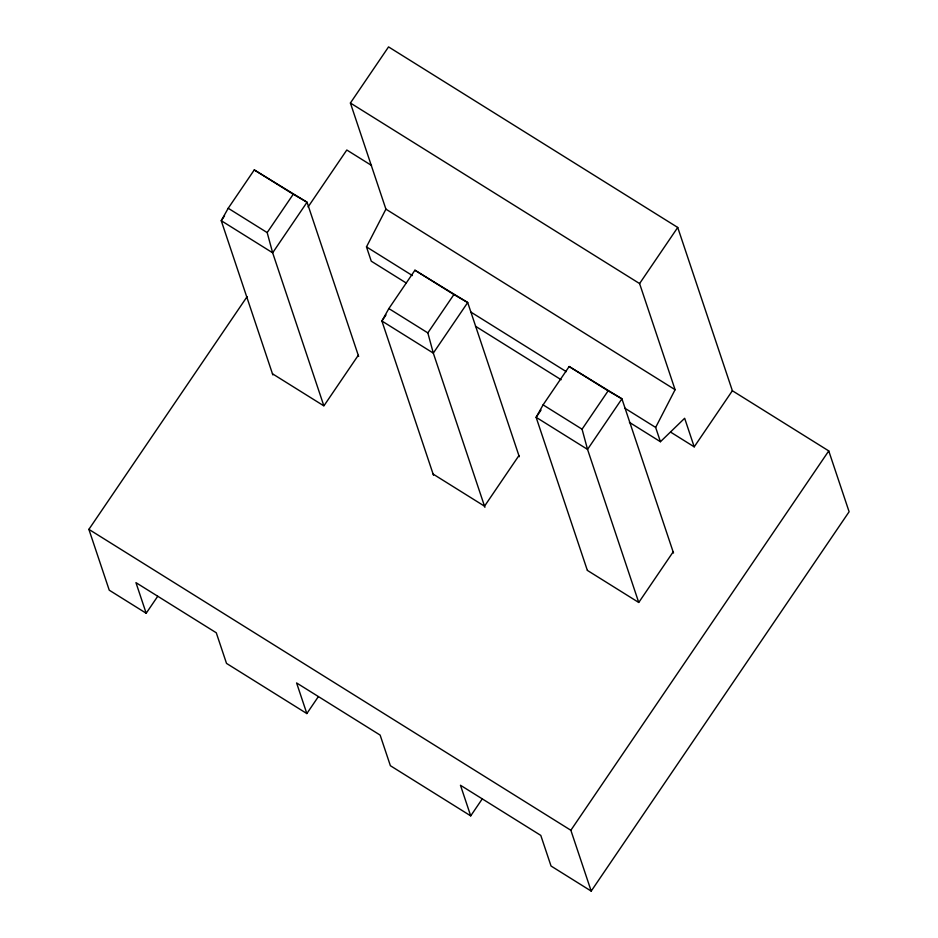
<?xml version="1.0" encoding="UTF-8"?>
<svg xmlns="http://www.w3.org/2000/svg" width="938" height="938" viewBox="0 0 938 938"><rect width="100%" height="100%" fill="white"/><g stroke="black" fill="none" stroke-linecap="round" stroke-linejoin="round"><path stroke-width="1.41" d="M406.002 282.866L371.26 261.174L366.477 246.882L385.917 209.151L350.402 103.016L388.555 46.9L677.728 227.453L732.367 390.736L828.758 450.92L849.113 511.749L591.198 891.1L551.04 866.02L540.792 835.406L460.464 785.258L470.712 815.872L482.249 798.906M732.367 390.736L694.214 446.851L684.658 418.278L660.434 441.728L655.65 427.435L675.09 389.704L639.587 283.569L350.402 103.016M358.644 356.428L307.043 202.221L254.28 169.919L228.215 208.259L221.251 220.7L272.841 374.907M519.289 456.736L467.699 302.528L414.936 270.226L388.86 308.567L381.895 321.007L433.497 475.214M673.519 553.021L621.917 398.814L569.155 366.524L543.09 404.864L536.126 417.304L587.258 570.116M224.522 215.881L221.251 220.7L272.653 252.803L323.786 405.615M267.178 232.589L293.242 194.248L307.043 202.221L272.653 252.803L267.178 232.589L228.215 208.259M157.725 596.287L146.187 613.253L109.242 590.178L88.887 529.36L247.093 296.654M308.074 206.97L346.802 150.01L371.518 165.44M358.269 355.303L323.88 405.884L272.466 373.781M385.987 314.98L381.895 321.007L433.309 353.11L484.899 507.306M427.834 332.896L453.898 294.555L467.699 302.528L433.309 353.11L427.834 332.896L388.86 308.567M146.187 613.253L135.951 582.639L216.279 632.787L226.515 663.4L306.843 713.56L318.381 696.594M541.038 410.082L536.126 417.304L587.54 449.396L638.661 602.219M518.913 455.61L484.524 506.192L433.122 474.089M639.587 283.569L677.728 227.453M582.064 429.194L608.129 390.853L621.917 398.814L587.54 449.396L582.064 429.194L543.09 404.864M673.144 551.907L638.755 602.477L587.352 570.386M591.198 891.1L570.855 830.271L828.758 450.92M385.917 209.151L675.09 389.704M254.28 169.919L293.242 194.248M414.936 270.226L453.898 294.555M569.155 366.524L608.129 390.853M670.635 432.125L694.214 446.851M366.477 246.882L412.392 275.561M470.724 311.979L566.294 371.647M624.626 408.065L655.65 427.435M475.507 326.26L561.147 379.738M629.41 422.358L660.434 441.728M88.887 529.36L570.855 830.271M470.712 815.872L390.384 765.713L380.136 735.099L296.596 682.946L306.843 713.56"/></g></svg>
